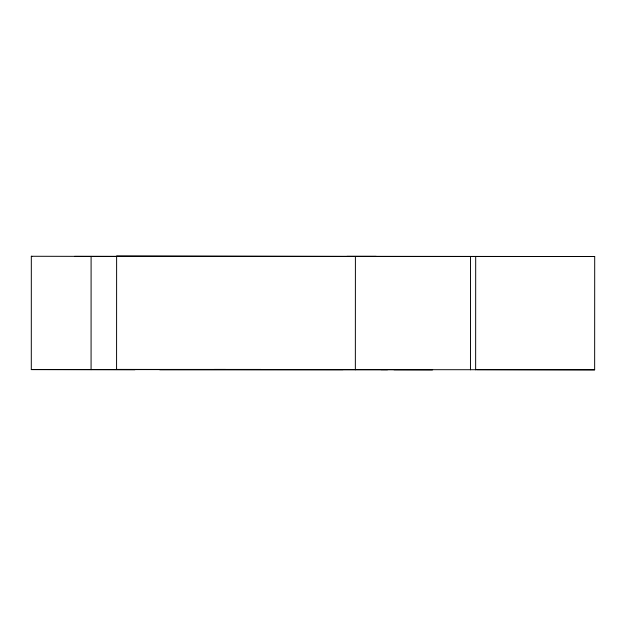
<?xml version="1.0" encoding="UTF-8"?>
<svg xmlns="http://www.w3.org/2000/svg" width="626" height="626" viewBox="0 0 626 626"><rect width="100%" height="100%" fill="white"/><g stroke="black" fill="none" stroke-linecap="round" stroke-linejoin="round"><path stroke-width="0.94" d="M343.009 369.653L31.3 369.575L31.323 256.277L116.459 256.41M91.075 369.676L91.099 256.37M116.577 369.442L116.624 256.144L594.7 256.519L594.653 369.817L116.577 369.442L225.603 369.434M159.747 369.763L387.541 369.747M355.349 369.794L355.404 256.488L116.624 256.144M470.462 369.817L470.509 256.519M475.643 369.817L475.69 256.519M346.937 256.347L376.195 256.347M393.957 369.747L432.66 369.739L381.038 369.653M74.517 256.378L117.179 256.394M355.404 256.488L594.7 256.519M214.272 369.434L260.893 369.434M476.589 369.653L594.653 369.817M31.3 369.575L134.966 369.731M31.323 256.277L31.871 256.378"/></g></svg>
